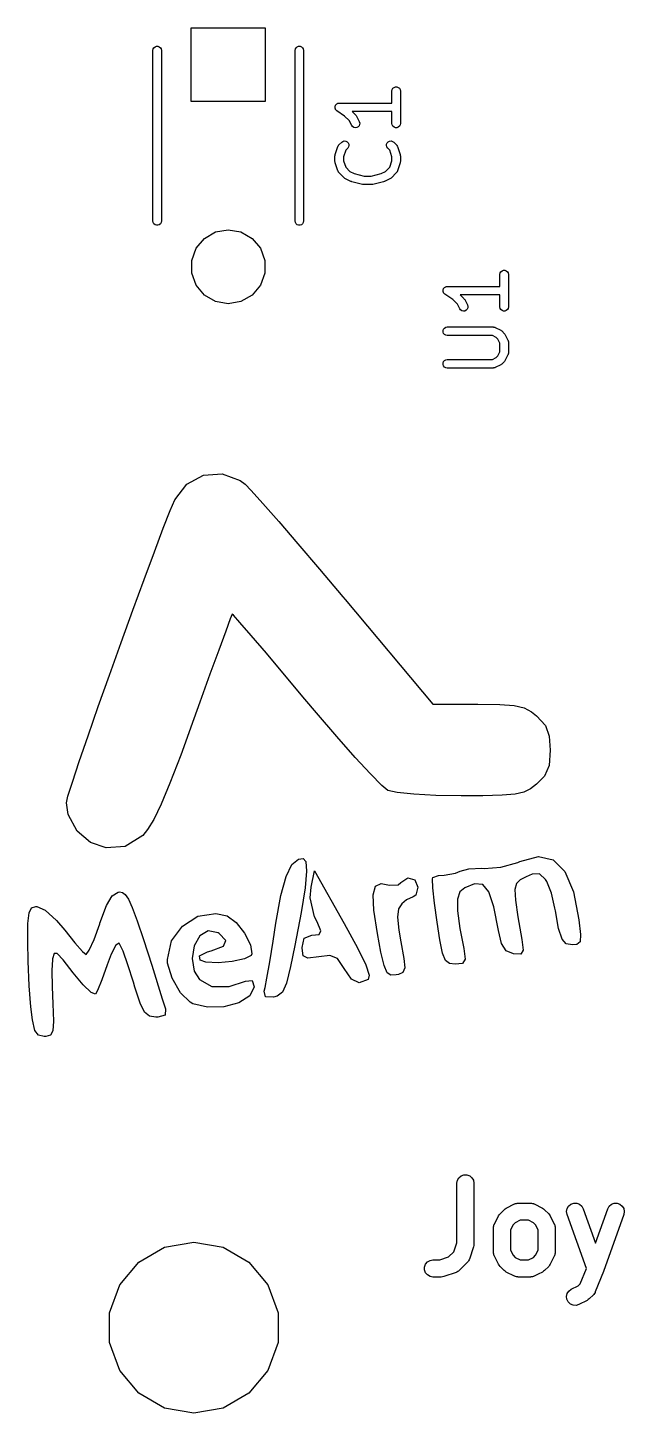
# Model space of a CAD drawing. Extents: x 94.7 to 182.4, y -163.6 to -70.2.
# Drawn here: x 118.47 to 128.96, y -155.73 to -131.35 of the extents above; entities that cross this region are included whole.
import ezdxf

# ---------------------------------------------------------------- set-up
doc = ezdxf.new("R2010")
doc.units = 0
doc.header["$MEASUREMENT"] = 0
doc.layers.add('BLACK', color=7, linetype='CONTINUOUS')

msp = doc.modelspace()

# ---------------------------------------------------------------- linework, layer by layer
at = {"layer": 'Black'}
for p, q in [((121.35, -132.65), (121.35, -131.35)), ((121.35, -131.35), (122.65, -131.35)), ((122.65, -131.35), (122.65, -132.65)), ((120.675, -131.75), (120.68, -131.724)), ((120.675, -134.75), (120.675, -131.75)), ((120.68, -131.724), (120.693, -131.702)), ((120.693, -131.702), (120.713, -131.685)), ((120.713, -131.685), (120.737, -131.676)), ((120.737, -131.676), (120.763, -131.676)), ((120.763, -131.676), (120.788, -131.685)), ((120.788, -131.685), (120.807, -131.702)), ((120.807, -131.702), (120.82, -131.724)), ((120.82, -131.724), (120.825, -131.75)), ((120.825, -131.75), (120.825, -134.75)), ((123.175, -131.75), (123.18, -131.724)), ((123.175, -134.75), (123.175, -131.75)), ((123.18, -131.724), (123.193, -131.702)), ((123.193, -131.702), (123.213, -131.685)), ((123.213, -131.685), (123.237, -131.676)), ((123.237, -131.676), (123.263, -131.676)), ((123.263, -131.676), (123.288, -131.685)), ((123.288, -131.685), (123.307, -131.702)), ((123.307, -131.702), (123.32, -131.724)), ((123.32, -131.724), (123.325, -131.75)), ((123.325, -131.75), (123.325, -134.75)), ((124.877, -132.464), (124.882, -132.439)), ((124.877, -132.675), (124.877, -132.464)), ((124.882, -132.439), (124.895, -132.416)), ((124.895, -132.416), (124.915, -132.399)), ((124.915, -132.399), (124.939, -132.39)), ((124.939, -132.39), (124.965, -132.39)), ((124.965, -132.39), (124.99, -132.399)), ((124.99, -132.399), (125.01, -132.416)), ((125.01, -132.416), (125.023, -132.439)), ((125.023, -132.439), (125.027, -132.464)), ((125.027, -132.464), (125.027, -133.036)), ((122.65, -132.65), (121.35, -132.65)), ((123.878, -132.745), (123.879, -132.741)), ((123.879, -132.754), (123.878, -132.745)), ((123.879, -132.737), (123.882, -132.729)), ((123.879, -132.741), (123.879, -132.737)), ((123.879, -132.763), (123.879, -132.754)), ((123.88, -132.767), (123.879, -132.763)), ((123.88, -132.771), (123.88, -132.767)), ((123.884, -132.779), (123.88, -132.771)), ((123.882, -132.729), (123.884, -132.72)), ((123.884, -132.72), (123.886, -132.716)), ((123.887, -132.788), (123.884, -132.779)), ((123.886, -132.716), (123.887, -132.713)), ((123.887, -132.713), (123.893, -132.706)), ((123.89, -132.791), (123.887, -132.788)), ((123.892, -132.794), (123.89, -132.791)), ((123.898, -132.801), (123.892, -132.794)), ((123.893, -132.706), (123.898, -132.698)), ((123.898, -132.698), (123.902, -132.696)), ((123.904, -132.807), (123.898, -132.801)), ((123.902, -132.696), (123.904, -132.693)), ((123.904, -132.693), (123.912, -132.688)), ((123.908, -132.81), (123.904, -132.807)), ((123.911, -132.812), (123.908, -132.81)), ((124.047, -132.904), (123.911, -132.812)), ((123.912, -132.688), (123.919, -132.683)), ((123.919, -132.683), (123.923, -132.682)), ((123.923, -132.682), (123.927, -132.68)), ((123.927, -132.68), (123.936, -132.678)), ((123.936, -132.678), (123.944, -132.675)), ((123.944, -132.675), (123.948, -132.676)), ((123.948, -132.676), (123.952, -132.675)), ((123.952, -132.675), (124.877, -132.675)), ((124.877, -132.825), (124.181, -132.825)), ((124.181, -132.825), (124.244, -132.887)), ((124.877, -133.036), (124.877, -132.825)), ((124.129, -132.985), (124.047, -132.904)), ((124.171, -133.069), (124.129, -132.985)), ((124.187, -133.09), (124.171, -133.069)), ((124.208, -133.105), (124.187, -133.09)), ((124.244, -132.887), (124.25, -132.897)), ((124.25, -132.897), (124.258, -132.907)), ((124.258, -132.907), (124.305, -133.002)), ((124.301, -133.077), (124.283, -133.096)), ((124.311, -133.053), (124.301, -133.077)), ((124.305, -133.002), (124.313, -133.027)), ((124.313, -133.027), (124.311, -133.053)), ((124.882, -133.061), (124.877, -133.036)), ((124.895, -133.084), (124.882, -133.061)), ((124.915, -133.101), (124.895, -133.084)), ((125.01, -133.084), (124.99, -133.101)), ((125.023, -133.061), (125.01, -133.084)), ((125.027, -133.036), (125.023, -133.061)), ((124.234, -133.111), (124.208, -133.105)), ((124.259, -133.108), (124.234, -133.111)), ((124.283, -133.096), (124.259, -133.108)), ((124.939, -133.11), (124.915, -133.101)), ((124.965, -133.11), (124.939, -133.11)), ((124.99, -133.101), (124.965, -133.11)), ((123.881, -133.583), (123.929, -133.441)), ((123.929, -133.441), (123.931, -133.437)), ((123.931, -133.437), (123.932, -133.433)), ((123.932, -133.433), (123.937, -133.425)), ((123.937, -133.425), (123.941, -133.418)), ((123.941, -133.418), (123.944, -133.415)), ((123.944, -133.415), (123.947, -133.411)), ((123.947, -133.411), (123.995, -133.364)), ((123.995, -133.364), (124.016, -133.349)), ((124.016, -133.349), (124.041, -133.342)), ((124.066, -133.505), (124.027, -133.619)), ((124.041, -133.342), (124.067, -133.344)), ((124.101, -133.47), (124.066, -133.505)), ((124.067, -133.344), (124.091, -133.355)), ((124.091, -133.355), (124.109, -133.374)), ((124.116, -133.448), (124.101, -133.47)), ((124.109, -133.374), (124.12, -133.397)), ((124.122, -133.423), (124.116, -133.448)), ((124.12, -133.397), (124.122, -133.423)), ((124.782, -133.423), (124.785, -133.397)), ((124.789, -133.448), (124.782, -133.423)), ((124.785, -133.397), (124.796, -133.374)), ((124.804, -133.47), (124.789, -133.448)), ((124.796, -133.374), (124.814, -133.355)), ((124.839, -133.505), (124.804, -133.47)), ((124.814, -133.355), (124.838, -133.344)), ((124.838, -133.344), (124.864, -133.342)), ((124.877, -133.619), (124.839, -133.505)), ((124.864, -133.342), (124.889, -133.349)), ((124.889, -133.349), (124.91, -133.364)), ((124.91, -133.364), (124.958, -133.411)), ((124.958, -133.411), (124.96, -133.415)), ((124.96, -133.415), (124.964, -133.418)), ((124.964, -133.418), (124.968, -133.425)), ((124.968, -133.425), (124.973, -133.433)), ((124.973, -133.433), (124.974, -133.437)), ((124.974, -133.437), (124.976, -133.441)), ((124.976, -133.441), (125.024, -133.583)), ((123.877, -133.607), (123.879, -133.595)), ((123.877, -133.702), (123.877, -133.607)), ((123.879, -133.714), (123.877, -133.702)), ((123.879, -133.595), (123.881, -133.583)), ((123.881, -133.726), (123.879, -133.714)), ((123.929, -133.869), (123.881, -133.726)), ((124.027, -133.619), (124.027, -133.69)), ((124.027, -133.69), (124.066, -133.805)), ((124.066, -133.805), (124.14, -133.879)), ((124.765, -133.879), (124.839, -133.805)), ((124.839, -133.805), (124.877, -133.69)), ((124.877, -133.69), (124.877, -133.619)), ((125.024, -133.726), (124.976, -133.869)), ((125.024, -133.583), (125.025, -133.595)), ((125.025, -133.714), (125.024, -133.726)), ((125.025, -133.595), (125.027, -133.607)), ((125.027, -133.702), (125.025, -133.714)), ((125.027, -133.607), (125.027, -133.702)), ((123.931, -133.873), (123.929, -133.869)), ((123.932, -133.877), (123.931, -133.873)), ((123.937, -133.884), (123.932, -133.877)), ((123.941, -133.892), (123.937, -133.884)), ((123.944, -133.895), (123.941, -133.892)), ((123.947, -133.898), (123.944, -133.895)), ((124.042, -133.994), (123.947, -133.898)), ((124.052, -134), (124.042, -133.994)), ((124.062, -134.008), (124.052, -134)), ((124.157, -134.055), (124.062, -134.008)), ((124.14, -133.879), (124.217, -133.917)), ((124.165, -134.058), (124.157, -134.055)), ((124.172, -134.061), (124.165, -134.058)), ((124.363, -134.108), (124.172, -134.061)), ((124.217, -133.917), (124.39, -133.961)), ((124.39, -133.961), (124.515, -133.961)), ((124.515, -133.961), (124.688, -133.917)), ((124.732, -134.061), (124.542, -134.108)), ((124.688, -133.917), (124.765, -133.879)), ((124.74, -134.058), (124.732, -134.061)), ((124.748, -134.055), (124.74, -134.058)), ((124.843, -134.008), (124.748, -134.055)), ((124.853, -134), (124.843, -134.008)), ((124.863, -133.994), (124.853, -134)), ((124.958, -133.898), (124.863, -133.994)), ((124.96, -133.895), (124.958, -133.898)), ((124.964, -133.892), (124.96, -133.895)), ((124.968, -133.884), (124.964, -133.892)), ((124.973, -133.877), (124.968, -133.884)), ((124.974, -133.873), (124.973, -133.877)), ((124.976, -133.869), (124.974, -133.873)), ((124.372, -134.109), (124.363, -134.108)), ((124.381, -134.111), (124.372, -134.109)), ((124.524, -134.111), (124.381, -134.111)), ((124.533, -134.109), (124.524, -134.111)), ((124.542, -134.108), (124.533, -134.109)), ((120.68, -134.776), (120.675, -134.75)), ((120.693, -134.798), (120.68, -134.776)), ((120.713, -134.815), (120.693, -134.798)), ((120.807, -134.798), (120.788, -134.815)), ((120.82, -134.776), (120.807, -134.798)), ((120.825, -134.75), (120.82, -134.776)), ((123.18, -134.776), (123.175, -134.75)), ((123.193, -134.798), (123.18, -134.776)), ((123.213, -134.815), (123.193, -134.798)), ((123.307, -134.798), (123.288, -134.815)), ((123.32, -134.776), (123.307, -134.798)), ((123.325, -134.75), (123.32, -134.776)), ((120.737, -134.824), (120.713, -134.815)), ((120.763, -134.824), (120.737, -134.824)), ((120.788, -134.815), (120.763, -134.824)), ((121.581, -135.056), (121.777, -134.943)), ((121.777, -134.943), (122, -134.904)), ((122, -134.904), (122.223, -134.943)), ((122.223, -134.943), (122.419, -135.056)), ((123.237, -134.824), (123.213, -134.815)), ((123.263, -134.824), (123.237, -134.824)), ((123.288, -134.815), (123.263, -134.824)), ((121.357, -135.443), (121.435, -135.23)), ((121.435, -135.23), (121.581, -135.056)), ((122.419, -135.056), (122.565, -135.23)), ((122.565, -135.23), (122.643, -135.443)), ((121.357, -135.669), (121.357, -135.443)), ((122.643, -135.443), (122.643, -135.669)), ((121.435, -135.882), (121.357, -135.669)), ((122.643, -135.669), (122.565, -135.882)), ((126.777, -135.69), (126.782, -135.665)), ((126.777, -135.901), (126.777, -135.69)), ((126.782, -135.665), (126.795, -135.642)), ((126.795, -135.642), (126.815, -135.626)), ((126.815, -135.626), (126.839, -135.617)), ((126.839, -135.617), (126.865, -135.617)), ((126.865, -135.617), (126.89, -135.626)), ((126.89, -135.626), (126.91, -135.642)), ((126.91, -135.642), (126.923, -135.665)), ((126.923, -135.665), (126.927, -135.69)), ((126.927, -135.69), (126.927, -136.262)), ((121.581, -136.056), (121.435, -135.882)), ((122.565, -135.882), (122.419, -136.056)), ((125.778, -135.971), (125.779, -135.967)), ((125.779, -135.98), (125.778, -135.971)), ((125.779, -135.963), (125.782, -135.955)), ((125.779, -135.967), (125.779, -135.963)), ((125.779, -135.989), (125.779, -135.98)), ((125.78, -135.993), (125.779, -135.989)), ((125.78, -135.997), (125.78, -135.993)), ((125.784, -136.005), (125.78, -135.997)), ((125.782, -135.955), (125.784, -135.946)), ((125.784, -135.946), (125.786, -135.943)), ((125.787, -136.014), (125.784, -136.005)), ((125.786, -135.943), (125.787, -135.939)), ((125.787, -135.939), (125.793, -135.932)), ((125.79, -136.017), (125.787, -136.014)), ((125.792, -136.021), (125.79, -136.017)), ((125.793, -135.932), (125.798, -135.924)), ((125.798, -135.924), (125.802, -135.922)), ((125.802, -135.922), (125.804, -135.919)), ((125.804, -135.919), (125.812, -135.914)), ((125.812, -135.914), (125.819, -135.909)), ((125.819, -135.909), (125.823, -135.908)), ((125.823, -135.908), (125.827, -135.906)), ((125.827, -135.906), (125.836, -135.904)), ((125.836, -135.904), (125.844, -135.902)), ((125.844, -135.902), (125.848, -135.902)), ((125.848, -135.902), (125.852, -135.901)), ((125.852, -135.901), (126.777, -135.901)), ((121.777, -136.169), (121.581, -136.056)), ((122, -136.208), (121.777, -136.169)), ((122.223, -136.169), (122, -136.208)), ((122.419, -136.056), (122.223, -136.169)), ((125.798, -136.027), (125.792, -136.021)), ((125.804, -136.034), (125.798, -136.027)), ((125.808, -136.036), (125.804, -136.034)), ((125.811, -136.039), (125.808, -136.036)), ((125.947, -136.13), (125.811, -136.039)), ((126.029, -136.211), (125.947, -136.13)), ((126.071, -136.295), (126.029, -136.211)), ((126.777, -136.051), (126.081, -136.051)), ((126.081, -136.051), (126.144, -136.114)), ((126.144, -136.114), (126.15, -136.123)), ((126.15, -136.123), (126.158, -136.133)), ((126.158, -136.133), (126.205, -136.228)), ((126.205, -136.228), (126.213, -136.253)), ((126.213, -136.253), (126.211, -136.279)), ((126.777, -136.262), (126.777, -136.051)), ((126.087, -136.316), (126.071, -136.295)), ((126.108, -136.331), (126.087, -136.316)), ((126.134, -136.337), (126.108, -136.331)), ((126.159, -136.334), (126.134, -136.337)), ((126.183, -136.322), (126.159, -136.334)), ((126.201, -136.303), (126.183, -136.322)), ((126.211, -136.279), (126.201, -136.303)), ((126.782, -136.288), (126.777, -136.262)), ((126.795, -136.31), (126.782, -136.288)), ((126.815, -136.327), (126.795, -136.31)), ((126.839, -136.336), (126.815, -136.327)), ((126.865, -136.336), (126.839, -136.336)), ((126.89, -136.327), (126.865, -136.336)), ((126.91, -136.31), (126.89, -136.327)), ((126.923, -136.288), (126.91, -136.31)), ((126.927, -136.262), (126.923, -136.288)), ((125.779, -136.677), (125.787, -136.653)), ((125.779, -136.704), (125.779, -136.677)), ((125.787, -136.728), (125.779, -136.704)), ((125.787, -136.653), (125.804, -136.633)), ((125.804, -136.748), (125.787, -136.728)), ((125.804, -136.633), (125.827, -136.62)), ((125.827, -136.761), (125.804, -136.748)), ((125.827, -136.62), (125.852, -136.615)), ((125.852, -136.615), (126.662, -136.615)), ((126.662, -136.615), (126.666, -136.616)), ((126.666, -136.616), (126.67, -136.616)), ((126.67, -136.616), (126.679, -136.618)), ((126.679, -136.618), (126.688, -136.62)), ((126.688, -136.62), (126.691, -136.622)), ((126.691, -136.622), (126.695, -136.623)), ((126.695, -136.623), (126.791, -136.671)), ((126.791, -136.671), (126.8, -136.678)), ((126.8, -136.678), (126.81, -136.685)), ((126.81, -136.685), (126.858, -136.733)), ((126.858, -136.733), (126.865, -136.743)), ((126.865, -136.743), (126.872, -136.752)), ((125.852, -136.765), (125.827, -136.761)), ((126.644, -136.765), (125.852, -136.765)), ((126.713, -136.8), (126.644, -136.765)), ((126.743, -136.83), (126.713, -136.8)), ((126.777, -136.899), (126.743, -136.83)), ((126.777, -137.054), (126.777, -136.899)), ((126.872, -136.752), (126.919, -136.847)), ((126.919, -136.847), (126.921, -136.852)), ((126.921, -136.852), (126.923, -136.855)), ((126.923, -136.855), (126.924, -136.864)), ((126.924, -136.864), (126.927, -136.872)), ((126.927, -136.872), (126.927, -136.877)), ((126.927, -136.877), (126.927, -136.881)), ((126.927, -136.881), (126.927, -137.071)), ((125.779, -137.249), (125.787, -137.224)), ((125.787, -137.224), (125.804, -137.204)), ((125.804, -137.204), (125.827, -137.191)), ((125.827, -137.191), (125.852, -137.187)), ((125.852, -137.187), (126.644, -137.187)), ((126.644, -137.187), (126.713, -137.153)), ((126.713, -137.153), (126.743, -137.122)), ((126.743, -137.122), (126.777, -137.054)), ((126.858, -137.22), (126.81, -137.267)), ((126.865, -137.21), (126.858, -137.22)), ((126.872, -137.2), (126.865, -137.21)), ((126.919, -137.105), (126.872, -137.2)), ((126.921, -137.101), (126.919, -137.105)), ((126.923, -137.097), (126.921, -137.101)), ((126.924, -137.088), (126.923, -137.097)), ((126.927, -137.08), (126.924, -137.088)), ((126.927, -137.071), (126.927, -137.076)), ((126.927, -137.076), (126.927, -137.08)), ((125.779, -137.275), (125.779, -137.249)), ((125.787, -137.299), (125.779, -137.275)), ((125.804, -137.319), (125.787, -137.299)), ((125.827, -137.332), (125.804, -137.319)), ((125.852, -137.337), (125.827, -137.332)), ((126.662, -137.337), (125.852, -137.337)), ((126.666, -137.336), (126.662, -137.337)), ((126.67, -137.336), (126.666, -137.336)), ((126.679, -137.334), (126.67, -137.336)), ((126.688, -137.332), (126.679, -137.334)), ((126.691, -137.33), (126.688, -137.332)), ((126.695, -137.329), (126.691, -137.33)), ((126.791, -137.281), (126.695, -137.329)), ((126.8, -137.274), (126.791, -137.281)), ((126.81, -137.267), (126.8, -137.274)), ((121.061, -139.658), (121.274, -139.38)), ((121.274, -139.38), (121.566, -139.224)), ((121.566, -139.224), (121.893, -139.199)), ((121.893, -139.199), (122.209, -139.316)), ((122.209, -139.316), (122.295, -139.38)), ((122.295, -139.38), (122.406, -139.494)), ((120.981, -139.844), (121.061, -139.658)), ((122.406, -139.494), (122.609, -139.719)), ((120.858, -140.156), (120.981, -139.844)), ((122.609, -139.719), (122.888, -140.037)), ((120.702, -140.568), (120.858, -140.156)), ((122.888, -140.037), (123.225, -140.429)), ((120.521, -141.055), (120.702, -140.568)), ((123.225, -140.429), (123.606, -140.876)), ((123.606, -140.876), (124.013, -141.361)), ((120.323, -141.595), (120.521, -141.055)), ((124.013, -141.361), (124.056, -141.412)), ((120.117, -142.164), (120.323, -141.595)), ((124.056, -141.412), (125.596, -143.253)), ((122.036, -141.748), (121.955, -141.967)), ((122.068, -141.666), (122.036, -141.748)), ((122.091, -141.686), (122.068, -141.666)), ((122.206, -141.813), (122.091, -141.686)), ((122.404, -142.042), (122.206, -141.813)), ((121.955, -141.967), (121.833, -142.3)), ((122.671, -142.355), (122.404, -142.042)), ((119.911, -142.738), (120.117, -142.164)), ((121.833, -142.3), (121.679, -142.724)), ((122.991, -142.734), (122.671, -142.355)), ((119.714, -143.294), (119.911, -142.738)), ((121.679, -142.724), (121.501, -143.217)), ((123.349, -143.161), (122.991, -142.734)), ((119.534, -143.809), (119.714, -143.294)), ((121.501, -143.217), (121.396, -143.507)), ((123.553, -143.405), (123.349, -143.161)), ((125.596, -143.253), (126.39, -143.253)), ((126.39, -143.253), (126.773, -143.257)), ((126.773, -143.257), (127.029, -143.275)), ((127.029, -143.275), (127.202, -143.316)), ((127.202, -143.316), (127.334, -143.387)), ((121.396, -143.507), (121.164, -144.145)), ((123.91, -143.821), (123.553, -143.405)), ((127.334, -143.387), (127.423, -143.458)), ((127.423, -143.458), (127.577, -143.624)), ((119.38, -144.26), (119.534, -143.809)), ((127.577, -143.624), (127.646, -143.815)), ((127.646, -143.815), (127.66, -144.058)), ((124.232, -144.186), (123.91, -143.821)), ((127.66, -144.058), (127.641, -144.332)), ((119.259, -144.621), (119.38, -144.26)), ((121.164, -144.145), (120.974, -144.64)), ((124.501, -144.479), (124.232, -144.186)), ((124.698, -144.68), (124.501, -144.479)), ((127.561, -144.515), (127.423, -144.658)), ((127.641, -144.332), (127.561, -144.515)), ((119.18, -144.871), (119.259, -144.621)), ((120.974, -144.64), (120.82, -145.012)), ((124.807, -144.77), (124.698, -144.68)), ((124.808, -144.77), (124.807, -144.77)), ((124.97, -144.806), (124.808, -144.77)), ((127.315, -144.742), (127.2, -144.799)), ((127.423, -144.658), (127.315, -144.742)), ((119.153, -144.986), (119.18, -144.871)), ((119.187, -145.193), (119.153, -144.986)), ((120.82, -145.012), (120.692, -145.278)), ((125.263, -144.835), (124.97, -144.806)), ((125.65, -144.855), (125.263, -144.835)), ((126.093, -144.862), (125.65, -144.855)), ((126.479, -144.861), (126.093, -144.862)), ((126.816, -144.853), (126.479, -144.861)), ((127.045, -144.835), (126.816, -144.853)), ((127.2, -144.799), (127.045, -144.835)), ((119.341, -145.483), (119.187, -145.193)), ((120.692, -145.278), (120.583, -145.458)), ((119.576, -145.685), (119.341, -145.483)), ((120.583, -145.458), (120.496, -145.561)), ((119.852, -145.778), (119.576, -145.685)), ((120.188, -145.753), (119.852, -145.778)), ((120.496, -145.561), (120.188, -145.753)), ((123.116, -146.074), (123.236, -145.976)), ((123.236, -145.976), (123.316, -145.963)), ((123.316, -145.963), (123.366, -146.017)), ((127.127, -146.02), (127.453, -145.93)), ((127.453, -145.93), (127.716, -145.987)), ((127.716, -145.987), (127.92, -146.193)), ((123.016, -146.281), (123.116, -146.074)), ((123.378, -146.187), (123.35, -146.484)), ((123.366, -146.017), (123.378, -146.187)), ((123.458, -146.471), (123.517, -146.181)), ((123.517, -146.181), (124.039, -147.107)), ((125.798, -146.259), (125.995, -146.225)), ((125.995, -146.225), (126.076, -146.189)), ((126.076, -146.189), (126.229, -146.147)), ((126.229, -146.147), (126.461, -146.138)), ((126.461, -146.138), (126.499, -146.14)), ((126.499, -146.14), (126.793, -146.118)), ((126.793, -146.118), (127.095, -146.034)), ((127.095, -146.034), (127.127, -146.02)), ((127.345, -146.242), (127.236, -146.286)), ((127.476, -146.234), (127.345, -146.242)), ((127.579, -146.334), (127.476, -146.234)), ((127.92, -146.193), (128.071, -146.554)), ((122.926, -146.619), (123.016, -146.281)), ((123.35, -146.484), (123.282, -146.918)), ((123.439, -146.658), (123.458, -146.471)), ((124.546, -146.603), (124.587, -146.454)), ((124.587, -146.454), (124.688, -146.406)), ((124.688, -146.406), (124.838, -146.434)), ((124.838, -146.434), (124.986, -146.428)), ((124.986, -146.428), (125.034, -146.389)), ((125.034, -146.389), (125.157, -146.303)), ((125.157, -146.303), (125.282, -146.343)), ((125.282, -146.343), (125.332, -146.471)), ((125.332, -146.471), (125.299, -146.608)), ((125.591, -146.326), (125.595, -146.301)), ((125.598, -146.483), (125.591, -146.326)), ((125.595, -146.301), (125.697, -146.266)), ((125.627, -146.75), (125.598, -146.483)), ((125.697, -146.266), (125.798, -146.259)), ((126.162, -146.479), (126.073, -146.554)), ((126.328, -146.412), (126.162, -146.479)), ((126.474, -146.426), (126.328, -146.412)), ((126.584, -146.555), (126.474, -146.426)), ((127.067, -146.405), (127.041, -146.514)), ((127.132, -146.339), (127.067, -146.405)), ((127.236, -146.286), (127.132, -146.339)), ((127.6, -146.368), (127.579, -146.334)), ((127.684, -146.577), (127.6, -146.368)), ((119.86, -146.794), (119.961, -146.62)), ((119.961, -146.62), (120.063, -146.557)), ((120.063, -146.557), (120.087, -146.555)), ((120.087, -146.555), (120.14, -146.563)), ((120.14, -146.563), (120.19, -146.599)), ((120.19, -146.599), (120.245, -146.682)), ((120.245, -146.682), (120.311, -146.829)), ((122.839, -147.106), (122.926, -146.619)), ((123.519, -146.992), (123.439, -146.658)), ((124.56, -146.873), (124.546, -146.603)), ((125.134, -146.694), (125.054, -146.761)), ((125.253, -146.64), (125.134, -146.694)), ((125.299, -146.608), (125.253, -146.64)), ((126.073, -146.554), (126.029, -146.679)), ((126.029, -146.679), (126.03, -146.884)), ((126.673, -146.818), (126.584, -146.555)), ((127.041, -146.514), (127.051, -146.699)), ((127.051, -146.699), (127.095, -146.99)), ((127.745, -146.838), (127.684, -146.577)), ((128.071, -146.554), (128.167, -147.042)), ((118.478, -147.11), (118.498, -146.923)), ((118.498, -146.923), (118.541, -146.835)), ((118.541, -146.835), (118.619, -146.81)), ((118.619, -146.81), (118.637, -146.809)), ((118.637, -146.809), (118.782, -146.876)), ((118.782, -146.876), (118.978, -147.057)), ((119.744, -147.106), (119.86, -146.794)), ((120.311, -146.829), (120.397, -147.06)), ((121.195, -147.154), (121.468, -146.983)), ((121.468, -146.983), (121.781, -146.933)), ((121.781, -146.933), (121.979, -146.975)), ((121.979, -146.975), (122.138, -147.09)), ((123.282, -146.918), (123.172, -147.499)), ((124.625, -147.287), (124.56, -146.873)), ((124.992, -146.854), (124.974, -146.995)), ((125.054, -146.761), (124.992, -146.854)), ((125.672, -147.085), (125.627, -146.75)), ((126.03, -146.884), (126.075, -147.198)), ((126.755, -147.233), (126.673, -146.818)), ((127.753, -146.888), (127.745, -146.838)), ((127.81, -147.2), (127.753, -146.888)), ((118.474, -147.432), (118.478, -147.11)), ((118.978, -147.057), (119.124, -147.229)), ((119.124, -147.229), (119.301, -147.448)), ((119.642, -147.388), (119.741, -147.116)), ((119.741, -147.116), (119.744, -147.106)), ((120.397, -147.06), (120.509, -147.392)), ((121.002, -147.416), (121.195, -147.154)), ((122.138, -147.09), (122.286, -147.278)), ((122.789, -147.42), (122.839, -147.106)), ((123.564, -147.081), (123.519, -146.992)), ((123.627, -147.239), (123.564, -147.081)), ((124.039, -147.107), (124.273, -147.535)), ((124.974, -146.995), (125, -147.227)), ((125, -147.227), (125.036, -147.431)), ((125.721, -147.398), (125.672, -147.085)), ((126.075, -147.198), (126.144, -147.55)), ((127.095, -146.99), (127.165, -147.388)), ((127.869, -147.382), (127.81, -147.2)), ((128.167, -147.042), (128.196, -147.3)), ((118.48, -147.772), (118.474, -147.432)), ((119.301, -147.448), (119.44, -147.602)), ((119.557, -147.58), (119.642, -147.388)), ((120.084, -147.458), (120.025, -147.491)), ((120.09, -147.465), (120.084, -147.458)), ((120.15, -147.596), (120.09, -147.465)), ((120.509, -147.392), (120.654, -147.845)), ((120.929, -147.741), (121.002, -147.416)), ((121.503, -147.326), (121.402, -147.501)), ((121.649, -147.237), (121.503, -147.326)), ((121.825, -147.275), (121.649, -147.237)), ((121.839, -147.284), (121.825, -147.275)), ((121.959, -147.407), (121.839, -147.284)), ((121.914, -147.508), (121.959, -147.407)), ((122.286, -147.278), (122.389, -147.482)), ((122.729, -147.786), (122.789, -147.42)), ((123.3, -147.533), (123.338, -147.365)), ((123.338, -147.365), (123.469, -147.317)), ((123.469, -147.317), (123.598, -147.304)), ((123.598, -147.304), (123.627, -147.239)), ((124.686, -147.614), (124.625, -147.287)), ((125.036, -147.431), (125.088, -147.724)), ((125.769, -147.634), (125.721, -147.398)), ((126.806, -147.463), (126.755, -147.233)), ((126.885, -147.593), (126.806, -147.463)), ((127.165, -147.388), (127.188, -147.577)), ((127.945, -147.466), (127.869, -147.382)), ((128.055, -147.487), (127.945, -147.466)), ((128.186, -147.433), (128.127, -147.481)), ((128.196, -147.3), (128.186, -147.433)), ((118.938, -147.639), (118.912, -147.729)), ((118.991, -147.64), (118.938, -147.639)), ((119.095, -147.748), (118.991, -147.64)), ((119.44, -147.602), (119.504, -147.652)), ((119.504, -147.652), (119.557, -147.58)), ((119.94, -147.65), (119.87, -147.839)), ((120.025, -147.491), (119.94, -147.65)), ((120.237, -147.837), (120.15, -147.596)), ((121.402, -147.501), (121.363, -147.723)), ((121.493, -147.68), (121.637, -147.61)), ((121.504, -147.757), (121.493, -147.68)), ((121.637, -147.61), (121.701, -147.593)), ((121.701, -147.593), (121.914, -147.508)), ((122.401, -147.671), (122.287, -147.733)), ((122.389, -147.482), (122.412, -147.645)), ((122.412, -147.645), (122.401, -147.671)), ((123.172, -147.499), (123.097, -147.868)), ((123.3, -147.541), (123.3, -147.533)), ((123.317, -147.677), (123.3, -147.541)), ((123.398, -147.719), (123.317, -147.677)), ((123.595, -147.693), (123.398, -147.719)), ((123.788, -147.671), (123.595, -147.693)), ((123.92, -147.726), (123.788, -147.671)), ((124.273, -147.535), (124.417, -147.835)), ((124.741, -147.85), (124.686, -147.614)), ((125.82, -147.762), (125.769, -147.634)), ((126.144, -147.55), (126.169, -147.738)), ((127.017, -147.642), (126.885, -147.593)), ((127.145, -147.646), (127.017, -147.642)), ((127.188, -147.577), (127.145, -147.646)), ((128.127, -147.481), (128.055, -147.487)), ((118.5, -148.206), (118.48, -147.772)), ((118.91, -147.743), (118.899, -147.934)), ((118.899, -147.934), (118.901, -148.226)), ((118.912, -147.729), (118.91, -147.743)), ((119.274, -147.978), (119.095, -147.748)), ((119.87, -147.839), (119.779, -148.099)), ((120.332, -148.143), (120.237, -147.837)), ((120.654, -147.845), (120.841, -148.437)), ((120.934, -147.807), (120.929, -147.741)), ((121.015, -148.071), (120.934, -147.807)), ((121.363, -147.723), (121.403, -147.949)), ((121.403, -147.949), (121.493, -148.094)), ((121.608, -147.792), (121.504, -147.757)), ((121.822, -147.8), (121.608, -147.792)), ((122.071, -147.778), (121.822, -147.8)), ((122.287, -147.733), (122.071, -147.778)), ((122.679, -148.072), (122.729, -147.786)), ((123.097, -147.868), (123.027, -148.157)), ((124.04, -147.9), (123.92, -147.726)), ((124.167, -148.086), (124.04, -147.9)), ((124.417, -147.835), (124.477, -148.019)), ((124.795, -147.976), (124.741, -147.85)), ((125.103, -147.892), (125.073, -147.973)), ((125.088, -147.724), (125.103, -147.892)), ((125.89, -147.815), (125.82, -147.762)), ((125.991, -147.825), (125.89, -147.815)), ((126.12, -147.812), (125.991, -147.825)), ((126.169, -147.738), (126.12, -147.812)), ((118.528, -148.575), (118.5, -148.206)), ((119.448, -148.188), (119.274, -147.978)), ((119.591, -148.325), (119.448, -148.188)), ((119.779, -148.099), (119.702, -148.29)), ((120.358, -148.23), (120.332, -148.143)), ((121.162, -148.328), (121.015, -148.071)), ((121.493, -148.094), (121.711, -148.215)), ((122.015, -148.215), (122.305, -148.126)), ((122.305, -148.126), (122.423, -148.112)), ((122.423, -148.112), (122.453, -148.226)), ((122.647, -148.235), (122.679, -148.072)), ((123.027, -148.157), (122.955, -148.318)), ((124.3, -148.156), (124.167, -148.086)), ((124.46, -148.097), (124.3, -148.156)), ((124.477, -148.019), (124.46, -148.097)), ((124.86, -148.021), (124.795, -147.976)), ((124.951, -148.015), (124.86, -148.021)), ((124.993, -148.007), (124.951, -148.015)), ((125.073, -147.973), (124.993, -148.007)), ((118.901, -148.226), (118.913, -148.522)), ((119.666, -148.354), (119.591, -148.325)), ((119.702, -148.29), (119.666, -148.354)), ((120.45, -148.511), (120.358, -148.23)), ((120.841, -148.437), (120.894, -148.609)), ((121.331, -148.496), (121.162, -148.328)), ((121.711, -148.215), (122.015, -148.215)), ((122.378, -148.383), (122.184, -148.503)), ((122.453, -148.226), (122.378, -148.383)), ((122.634, -148.301), (122.647, -148.235)), ((122.656, -148.401), (122.634, -148.301)), ((122.796, -148.404), (122.656, -148.401)), ((122.86, -148.389), (122.796, -148.404)), ((122.955, -148.318), (122.86, -148.389)), ((118.556, -148.805), (118.528, -148.575)), ((118.913, -148.522), (118.926, -148.826)), ((120.528, -148.67), (120.45, -148.511)), ((120.613, -148.741), (120.528, -148.67)), ((120.894, -148.609), (120.891, -148.72)), ((121.378, -148.52), (121.331, -148.496)), ((121.635, -148.583), (121.378, -148.52)), ((121.92, -148.573), (121.635, -148.583)), ((122.184, -148.503), (121.92, -148.573)), ((118.598, -148.992), (118.556, -148.805)), ((118.926, -148.826), (118.917, -148.998)), ((120.727, -148.757), (120.613, -148.741)), ((120.76, -148.756), (120.727, -148.757)), ((120.891, -148.72), (120.76, -148.756)), ((118.661, -149.076), (118.598, -148.992)), ((118.764, -149.095), (118.661, -149.076)), ((118.791, -149.095), (118.764, -149.095)), ((118.875, -149.075), (118.791, -149.095)), ((118.917, -148.998), (118.875, -149.075)), ((126.03, -151.627), (126.057, -151.582)), ((126.057, -151.582), (126.096, -151.549)), ((126.096, -151.549), (126.145, -151.531)), ((126.145, -151.531), (126.197, -151.531)), ((126.197, -151.531), (126.246, -151.549)), ((126.246, -151.549), (126.286, -151.582)), ((126.286, -151.582), (126.312, -151.627)), ((126.021, -151.679), (126.03, -151.627)), ((126.021, -152.726), (126.021, -151.679)), ((126.312, -151.627), (126.321, -151.679)), ((126.321, -151.679), (126.321, -152.75)), ((126.89, -152.116), (127.033, -152.044)), ((127.033, -152.044), (127.041, -152.042)), ((127.041, -152.042), (127.049, -152.038)), ((127.049, -152.038), (127.066, -152.035)), ((127.066, -152.035), (127.083, -152.03)), ((127.083, -152.03), (127.091, -152.03)), ((127.091, -152.03), (127.1, -152.029)), ((127.1, -152.029), (127.314, -152.029)), ((127.314, -152.029), (127.323, -152.03)), ((127.323, -152.03), (127.331, -152.03)), ((127.331, -152.03), (127.348, -152.035)), ((127.348, -152.035), (127.366, -152.038)), ((127.366, -152.038), (127.373, -152.042)), ((127.373, -152.042), (127.381, -152.044)), ((127.381, -152.044), (127.524, -152.116)), ((127.959, -152.126), (127.986, -152.081)), ((127.986, -152.081), (128.026, -152.048)), ((128.026, -152.048), (128.075, -152.031)), ((128.075, -152.031), (128.127, -152.031)), ((128.127, -152.031), (128.176, -152.049)), ((128.176, -152.049), (128.215, -152.083)), ((128.215, -152.083), (128.241, -152.128)), ((128.673, -152.128), (128.699, -152.083)), ((128.699, -152.083), (128.739, -152.049)), ((128.739, -152.049), (128.787, -152.031)), ((128.787, -152.031), (128.839, -152.031)), ((128.839, -152.031), (128.888, -152.048)), ((128.888, -152.048), (128.929, -152.081)), ((128.929, -152.081), (128.955, -152.126)), ((126.68, -152.397), (126.752, -152.254)), ((126.752, -152.254), (126.766, -152.235)), ((126.766, -152.235), (126.78, -152.215)), ((126.78, -152.215), (126.851, -152.144)), ((126.851, -152.144), (126.871, -152.13)), ((126.871, -152.13), (126.89, -152.116)), ((127.135, -152.329), (127.046, -152.373)), ((127.279, -152.329), (127.135, -152.329)), ((127.368, -152.373), (127.279, -152.329)), ((127.524, -152.116), (127.544, -152.13)), ((127.544, -152.13), (127.563, -152.144)), ((127.563, -152.144), (127.635, -152.215)), ((127.635, -152.215), (127.648, -152.235)), ((127.648, -152.235), (127.663, -152.254)), ((127.663, -152.254), (127.734, -152.397)), ((127.95, -152.178), (127.959, -152.126)), ((127.959, -152.229), (127.95, -152.178)), ((128.297, -153.176), (127.959, -152.229)), ((128.241, -152.128), (128.457, -152.733)), ((128.457, -152.733), (128.673, -152.128)), ((128.956, -152.229), (128.598, -153.229)), ((128.955, -152.126), (128.964, -152.178)), ((128.964, -152.178), (128.956, -152.229)), ((126.664, -152.464), (126.666, -152.456)), ((126.664, -152.893), (126.664, -152.464)), ((126.665, -152.447), (126.67, -152.43)), ((126.666, -152.456), (126.665, -152.447)), ((126.67, -152.43), (126.673, -152.413)), ((126.673, -152.413), (126.678, -152.405)), ((126.678, -152.405), (126.68, -152.397)), ((127.009, -152.41), (126.964, -152.5)), ((126.964, -152.5), (126.964, -152.857)), ((127.046, -152.373), (127.009, -152.41)), ((127.405, -152.41), (127.368, -152.373)), ((127.45, -152.5), (127.405, -152.41)), ((127.45, -152.857), (127.45, -152.5)), ((127.734, -152.397), (127.737, -152.405)), ((127.737, -152.405), (127.741, -152.413)), ((127.741, -152.413), (127.744, -152.43)), ((127.744, -152.43), (127.749, -152.447)), ((127.749, -152.447), (127.748, -152.456)), ((127.748, -152.456), (127.75, -152.464)), ((127.75, -152.464), (127.75, -152.893)), ((120.427, -153.067), (120.88, -152.805)), ((120.88, -152.805), (121.395, -152.714)), ((121.395, -152.714), (121.91, -152.805)), ((121.91, -152.805), (122.363, -153.067)), ((125.969, -152.883), (126.021, -152.726)), ((126.314, -152.797), (126.242, -153.012)), ((126.317, -152.774), (126.314, -152.797)), ((126.321, -152.75), (126.317, -152.774)), ((120.091, -153.467), (120.427, -153.067)), ((122.363, -153.067), (122.699, -153.467)), ((125.47, -153.104), (125.504, -153.064)), ((125.504, -153.064), (125.549, -153.038)), ((125.549, -153.038), (125.6, -153.029)), ((125.6, -153.029), (125.719, -153.029)), ((125.719, -153.029), (125.876, -152.976)), ((125.876, -152.976), (125.969, -152.883)), ((126.206, -153.07), (126.063, -153.213)), ((126.211, -153.063), (126.206, -153.07)), ((126.217, -153.058), (126.211, -153.063)), ((126.226, -153.042), (126.217, -153.058)), ((126.236, -153.028), (126.226, -153.042)), ((126.238, -153.019), (126.236, -153.028)), ((126.242, -153.012), (126.238, -153.019)), ((126.666, -152.901), (126.664, -152.893)), ((126.665, -152.91), (126.666, -152.901)), ((126.67, -152.927), (126.665, -152.91)), ((126.673, -152.944), (126.67, -152.927)), ((126.678, -152.952), (126.673, -152.944)), ((126.68, -152.96), (126.678, -152.952)), ((126.752, -153.103), (126.68, -152.96)), ((126.964, -152.857), (127.009, -152.947)), ((127.009, -152.947), (127.046, -152.984)), ((127.046, -152.984), (127.135, -153.029)), ((127.135, -153.029), (127.279, -153.029)), ((127.279, -153.029), (127.368, -152.984)), ((127.368, -152.984), (127.405, -152.947)), ((127.405, -152.947), (127.45, -152.857)), ((127.734, -152.96), (127.663, -153.103)), ((127.737, -152.952), (127.734, -152.96)), ((127.741, -152.944), (127.737, -152.952)), ((127.744, -152.927), (127.741, -152.944)), ((127.749, -152.91), (127.744, -152.927)), ((127.75, -152.893), (127.748, -152.901)), ((127.748, -152.901), (127.749, -152.91)), ((125.452, -153.153), (125.47, -153.104)), ((125.452, -153.205), (125.452, -153.153)), ((125.47, -153.254), (125.452, -153.205)), ((125.504, -153.293), (125.47, -153.254)), ((125.549, -153.32), (125.504, -153.293)), ((125.6, -153.329), (125.549, -153.32)), ((125.767, -153.324), (125.743, -153.329)), ((125.79, -153.321), (125.767, -153.324)), ((126.005, -153.249), (125.79, -153.321)), ((126.012, -153.245), (126.005, -153.249)), ((126.021, -153.243), (126.012, -153.245)), ((126.035, -153.233), (126.021, -153.243)), ((126.05, -153.225), (126.035, -153.233)), ((126.056, -153.218), (126.05, -153.225)), ((126.063, -153.213), (126.056, -153.218)), ((126.766, -153.122), (126.752, -153.103)), ((126.78, -153.142), (126.766, -153.122)), ((126.851, -153.213), (126.78, -153.142)), ((126.871, -153.227), (126.851, -153.213)), ((126.89, -153.241), (126.871, -153.227)), ((127.033, -153.313), (126.89, -153.241)), ((127.041, -153.315), (127.033, -153.313)), ((127.049, -153.32), (127.041, -153.315)), ((127.066, -153.323), (127.049, -153.32)), ((127.083, -153.328), (127.066, -153.323)), ((127.348, -153.323), (127.331, -153.328)), ((127.366, -153.32), (127.348, -153.323)), ((127.373, -153.315), (127.366, -153.32)), ((127.381, -153.313), (127.373, -153.315)), ((127.45, -153.278), (127.381, -153.313)), ((127.524, -153.241), (127.45, -153.278)), ((127.544, -153.227), (127.524, -153.241)), ((127.563, -153.213), (127.544, -153.227)), ((127.635, -153.142), (127.563, -153.213)), ((127.648, -153.122), (127.635, -153.142)), ((127.663, -153.103), (127.648, -153.122)), ((128.186, -153.451), (128.297, -153.176)), ((128.596, -153.234), (128.454, -153.591)), ((128.597, -153.232), (128.596, -153.234)), ((128.598, -153.231), (128.597, -153.232)), ((128.598, -153.229), (128.598, -153.23)), ((128.598, -153.23), (128.598, -153.231)), ((119.912, -153.959), (120.091, -153.467)), ((122.699, -153.467), (122.878, -153.959)), ((125.743, -153.329), (125.6, -153.329)), ((127.091, -153.327), (127.083, -153.328)), ((127.1, -153.329), (127.091, -153.327)), ((127.314, -153.329), (127.1, -153.329)), ((127.323, -153.327), (127.314, -153.329)), ((127.331, -153.328), (127.323, -153.327)), ((127.991, -153.575), (128.033, -153.544)), ((128.033, -153.544), (128.154, -153.484)), ((128.154, -153.484), (128.186, -153.451)), ((127.95, -153.67), (127.962, -153.619)), ((127.956, -153.721), (127.95, -153.67)), ((127.98, -153.768), (127.956, -153.721)), ((127.962, -153.619), (127.991, -153.575)), ((128.017, -153.804), (127.98, -153.768)), ((128.065, -153.824), (128.017, -153.804)), ((128.31, -153.741), (128.167, -153.813)), ((128.329, -153.727), (128.31, -153.741)), ((128.349, -153.713), (128.329, -153.727)), ((128.42, -153.642), (128.349, -153.713)), ((128.423, -153.638), (128.42, -153.642)), ((128.426, -153.636), (128.423, -153.638)), ((128.438, -153.617), (128.426, -153.636)), ((128.45, -153.599), (128.438, -153.617)), ((128.451, -153.595), (128.45, -153.599)), ((128.454, -153.591), (128.451, -153.595)), ((119.912, -154.481), (119.912, -153.959)), ((122.878, -153.959), (122.878, -154.481)), ((128.117, -153.828), (128.065, -153.824)), ((128.167, -153.813), (128.117, -153.828)), ((120.091, -154.973), (119.912, -154.481)), ((122.878, -154.481), (122.699, -154.973)), ((120.427, -155.373), (120.091, -154.973)), ((122.699, -154.973), (122.363, -155.373)), ((120.88, -155.635), (120.427, -155.373)), ((122.363, -155.373), (121.91, -155.635)), ((121.395, -155.726), (120.88, -155.635)), ((121.91, -155.635), (121.395, -155.726))]:
    msp.add_line(p, q, dxfattribs=at)

doc.saveas('drawing.dxf')
